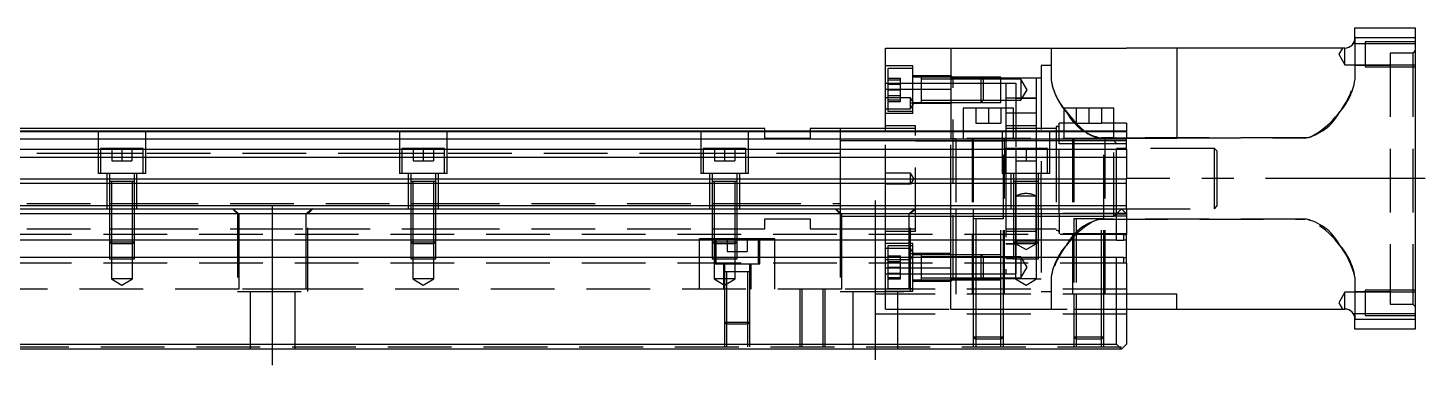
# Model space of a CAD drawing. Extents: x -12 to 975, y -341 to 120.
# Drawn here: x 481.3 to 759.4, y -318.2 to -251 of the extents above; entities that cross this region are included whole.
import ezdxf

# ---------------------------------------------------------------- set-up
doc = ezdxf.new("R2010")
doc.units = 0
doc.linetypes.add('CENTER', pattern=[50.8, 31.75, -6.35, 6.35, -6.35])
doc.linetypes.add('DASHED', pattern=[19.05, 12.7, -6.35])
doc.layers.get('0').update_dxf_attribs({"linetype": 'CONTINUOUS'})
doc.layers.add('CENTER', color=1, linetype='CENTER')

msp = doc.modelspace()

# ---------------------------------------------------------------- linework, layer by layer
at = {"color": 7, "linetype": 'CONTINUOUS'}
for p, q in [((745.5, -253.04), (745.5, -251.04)), ((745.5, -251.04), (757.5, -251.04)), ((757.5, -253.04), (745.5, -253.04)), ((757.5, -251.04), (757.5, -253.04)), ((757.5, -253.04), (757.5, -309.04)), ((652, -255.04), (665, -255.04)), ((652, -263.26), (652, -255.04)), ((665, -255.04), (700, -255.04)), ((665, -255.04), (665, -271.54)), ((710, -255.04), (700, -255.04)), ((743.5, -255.04), (710, -255.04)), ((710, -255.04), (710, -273.04)), ((652, -271.54), (652, -263.26)), ((652, -263.26), (665, -263.26)), ((667.5, -267.04), (667.5, -271.54)), ((677.5, -267.04), (667.5, -267.04)), ((677.5, -271.54), (677.5, -267.04)), ((687.5, -267.04), (687.5, -271.54)), ((697.5, -267.04), (687.5, -267.04)), ((697.5, -271.54), (697.5, -267.04)), ((628, -271.04), (424.5, -271.04)), ((424.5, -271.54), (700, -271.54)), ((424.5, -271.7), (700, -271.7)), ((628, -271.54), (628, -271.04)), ((643, -271.04), (637, -271.04)), ((637, -271.04), (637, -271.54)), ((652, -271.04), (643, -271.04)), ((643, -271.04), (643, -271.54)), ((643, -271.04), (643, -271.54)), ((700, -271.7), (700, -271.54)), ((700, -271.7), (700, -273.1)), ((424.5, -273.1), (700, -273.1)), ((424.5, -275.18), (700, -275.18)), ((710, -273.04), (700, -273.04)), ((700, -275.18), (700, -273.1)), ((700, -275.18), (700, -276.8)), ((424.5, -276.8), (700, -276.8)), ((700, -276.8), (700, -281.09)), ((0, -281.94), (700, -281.94)), ((424.5, -281.09), (700, -281.09)), ((682.5, -281.64), (677.5, -281.64)), ((700, -281.94), (700, -281.09)), ((700, -286.44), (700, -281.94)), ((0, -286.44), (700, -286.44)), ((700, -287.04), (700, -286.44)), ((1, -287.04), (699, -287.04)), ((698, -288.04), (2, -288.04)), ((675.5, -289.04), (669.5, -289.04)), ((698, -288.04), (699, -287.04)), ((698, -293.34), (698, -288.04)), ((699, -287.04), (700, -288.04)), ((699, -287.04), (700, -287.04)), ((700, -288.04), (700, -292.19)), ((698, -293.34), (2, -293.34)), ((698, -293.34), (699.5, -293.34)), ((699.5, -293.34), (699.5, -292.19)), ((699.5, -292.19), (700, -292.19)), ((700, -293.34), (699.5, -293.34)), ((700, -293.34), (700, -292.19)), ((700, -296.74), (700, -293.34)), ((698, -296.74), (2, -296.74)), ((699.5, -296.74), (698, -296.74)), ((698, -314.04), (698, -296.74)), ((699.5, -296.74), (700, -296.74)), ((699.5, -297.89), (699.5, -296.74)), ((700, -297.89), (700, -296.74)), ((700, -297.89), (699.5, -297.89)), ((700, -297.89), (700, -314.04)), ((710, -304.04), (700, -304.04)), ((710, -307.04), (710, -304.04)), ((700, -307.04), (710, -307.04)), ((710, -307.04), (743.5, -307.04)), ((745.5, -311.04), (745.5, -309.04)), ((745.5, -309.04), (757.5, -309.04)), ((757.5, -311.04), (745.5, -311.04)), ((757.5, -309.04), (757.5, -311.04)), ((2, -314.04), (698, -314.04)), ((699, -315.04), (698, -314.04)), ((700, -314.04), (699, -315.04)), ((699, -315.04), (1, -315.04))]:
    msp.add_line(p, q, dxfattribs=at)
at = {"color": 3, "linetype": 'DASHED'}
for p, q in [((745.5, -253.04), (745.5, -261.41)), ((685, -255.04), (685, -261.41)), ((743.01, -255.04), (742.29, -256.29)), ((743.5, -258.39), (743.5, -255.04)), ((745.12, -254.22), (745.14, -254.19)), ((747.5, -254.19), (745.14, -254.19)), ((757.5, -253.79), (747.5, -253.79)), ((747.5, -253.79), (747.5, -258.79)), ((757.5, -254.19), (747.5, -254.19)), ((757.5, -255.54), (757, -256.04)), ((657.5, -258.61), (652, -258.61)), ((657.5, -268.11), (657.5, -258.61)), ((685, -258.54), (683, -258.54)), ((683, -258.54), (683, -280.04)), ((742.29, -256.29), (743.5, -258.39)), ((743.5, -258.39), (747.5, -258.39)), ((752.5, -258.54), (745.5, -258.54)), ((747.5, -258.39), (757.5, -258.39)), ((757, -256.04), (752.5, -256.04)), ((752.5, -256.04), (752.5, -306.04)), ((757, -256.04), (757, -306.04)), ((657.5, -259.11), (652.5, -259.11)), ((652.5, -259.11), (652.5, -263.36)), ((652.5, -261.05), (655, -261.05)), ((652.5, -261.36), (655, -261.36)), ((655, -262.21), (655, -261.05)), ((665, -260.61), (657.5, -260.61)), ((659.1, -260.86), (657.5, -260.86)), ((659.1, -260.86), (659.09, -260.86)), ((665, -260.86), (659.1, -260.86)), ((659.1, -260.86), (659.1, -260.86)), ((659.1, -260.86), (659.1, -263.21)), ((659.1, -260.86), (659.1, -260.86)), ((659.1, -260.86), (659.1, -265.86)), ((665, -261.26), (659.1, -261.26)), ((665.5, -261.04), (665, -260.54)), ((671.1, -260.86), (665, -260.86)), ((671.1, -260.86), (665, -260.86)), ((665.5, -261.04), (665, -261.04)), ((671.5, -261.26), (665, -261.26)), ((671.28, -261.04), (665.5, -261.04)), ((665.5, -301.04), (665.5, -261.04)), ((671.5, -261.26), (671.1, -260.86)), ((675, -260.86), (671.1, -260.86)), ((671.1, -263.36), (671.1, -260.86)), ((682, -261.04), (671.28, -261.04)), ((675, -261.26), (671.5, -261.26)), ((671.5, -261.26), (671.5, -263.36)), ((675, -265.86), (675, -260.86)), ((679, -261.26), (675, -261.26)), ((680.21, -263.36), (679, -261.26)), ((679, -261.26), (679, -263.36)), ((683, -261.04), (682, -261.04)), ((682, -261.04), (682, -271.54)), ((747.5, -258.79), (757.5, -258.79)), ((652, -262.04), (652.5, -262.04)), ((652, -262.04), (652.5, -262.04)), ((652.5, -262.04), (657.5, -262.04)), ((652.5, -262.04), (657.5, -262.04)), ((652.5, -262.21), (655, -262.21)), ((652.5, -263.36), (652.5, -267.61)), ((652.5, -263.36), (655, -263.36)), ((655, -264.52), (655, -262.21)), ((657.5, -262.04), (659.1, -262.04)), ((657.5, -262.04), (659.1, -262.04)), ((659.1, -262.04), (665, -262.04)), ((659.1, -262.04), (665, -262.04)), ((659.1, -263.21), (659.1, -263.49)), ((659.1, -263.36), (659.1, -265.86)), ((659.1, -263.49), (659.1, -265.13)), ((665, -262.04), (671.5, -262.04)), ((665, -262.04), (671.5, -262.04)), ((671.1, -265.86), (671.1, -263.36)), ((671.5, -262.04), (676, -262.04)), ((671.5, -262.04), (676, -262.04)), ((671.5, -263.36), (671.5, -265.46)), ((676, -262.04), (678, -262.04)), ((676, -262.04), (676, -271.54)), ((678, -262.04), (678, -275.04)), ((679, -265.46), (680.21, -263.36)), ((679, -263.36), (679, -265.46)), ((657, -264.94), (652, -264.94)), ((652.5, -264.52), (655, -264.52)), ((652.5, -265.36), (655, -265.36)), ((652.5, -265.67), (655, -265.67)), ((655, -265.67), (655, -264.52)), ((657.66, -266.04), (657, -264.94)), ((657, -266.04), (657, -264.94)), ((657, -267.14), (657.66, -266.04)), ((657, -267.14), (657, -266.04)), ((657.66, -266.04), (657, -266.04)), ((657.5, -265.86), (659.1, -265.86)), ((665, -266.11), (657.5, -266.11)), ((659.09, -265.86), (659.1, -265.86)), ((659.1, -265.13), (659.1, -265.86)), ((659.1, -265.46), (665, -265.46)), ((659.1, -265.86), (665, -265.86)), ((659.1, -265.86), (659.1, -265.86)), ((665, -265.46), (671.5, -265.46)), ((665, -265.86), (671.1, -265.86)), ((665, -265.86), (671.1, -265.86)), ((671.1, -265.86), (671.5, -265.46)), ((671.1, -265.86), (675, -265.86)), ((671.5, -265.46), (675, -265.46)), ((675, -265.46), (679, -265.46)), ((678, -265.04), (676, -265.04)), ((678, -265.04), (682, -265.04)), ((682, -265.04), (678, -265.04)), ((652, -267.14), (657, -267.14)), ((657.5, -268.11), (652, -268.11)), ((652.5, -267.61), (657.5, -267.61)), ((670, -267.04), (670, -270.04)), ((672.5, -267.04), (672.5, -270.04)), ((675, -267.04), (675, -270.04)), ((682, -268.04), (676, -268.04)), ((682, -268.04), (676, -268.04)), ((687.51, -267.06), (689.94, -270.04)), ((690, -267.04), (690, -270.04)), ((692.5, -267.04), (692.5, -270.04)), ((695, -267.04), (695, -270.04)), ((495.25, -271.54), (495.25, -280.04)), ((504.75, -280.04), (504.75, -271.54)), ((555.25, -271.54), (555.25, -280.04)), ((564.75, -280.04), (564.75, -271.54)), ((615.25, -271.54), (615.25, -280.04)), ((624.75, -280.04), (624.75, -271.54)), ((628, -273.04), (628, -271.54)), ((637, -271.54), (637, -273.04)), ((643, -271.54), (643, -281.04)), ((643, -271.54), (643, -281.04)), ((658, -270.54), (652, -270.54)), ((658, -271.04), (652, -271.04)), ((652, -287.04), (652, -271.54)), ((658, -291.54), (658, -270.54)), ((665, -271.54), (665, -273.04)), ((667.5, -271.54), (667.5, -273.04)), ((670, -270.04), (672.5, -270.04)), ((672.5, -270.04), (675, -270.04)), ((675.25, -271.54), (675.25, -280.04)), ((682, -270.54), (676, -270.54)), ((677.5, -271.04), (676, -271.04)), ((676, -271.54), (676, -273.04)), ((682, -271.04), (677.5, -271.04)), ((677.5, -273.04), (677.5, -271.54)), ((686, -271.04), (682, -271.04)), ((682, -271.54), (682, -273.04)), ((684.75, -280.04), (684.75, -271.54)), ((686.31, -270.66), (686, -270.66)), ((686, -270.66), (686, -271.54)), ((686, -271.54), (686, -273.04)), ((686.63, -271.54), (686.63, -270.04)), ((687.5, -270.04), (686.63, -270.04)), ((686.63, -273.04), (686.63, -271.54)), ((690, -270.04), (687.5, -270.04)), ((687.5, -271.54), (687.5, -273.04)), ((689.94, -270.04), (691.58, -271.54)), ((690, -270.04), (692.5, -270.04)), ((692.5, -270.04), (695, -270.04)), ((697.5, -270.04), (695, -270.04)), ((700, -270.04), (697.5, -270.04)), ((697.5, -273.04), (697.5, -271.54)), ((700, -270.04), (700, -271.54)), ((495.75, -275.04), (495.75, -280.04)), ((504.25, -275.04), (495.75, -275.04)), ((498, -275.04), (498, -277.54)), ((500, -275.04), (500, -277.54)), ((502, -275.04), (502, -277.54)), ((504.25, -280.04), (504.25, -275.04)), ((555.75, -275.04), (555.75, -280.04)), ((564.25, -275.04), (555.75, -275.04)), ((558, -275.04), (558, -277.54)), ((560, -275.04), (560, -277.54)), ((562, -275.04), (562, -277.54)), ((564.25, -280.04), (564.25, -275.04)), ((615.75, -275.04), (615.75, -280.04)), ((624.25, -275.04), (615.75, -275.04)), ((618, -275.04), (618, -277.54)), ((620, -275.04), (620, -277.54)), ((622, -275.04), (622, -277.54)), ((624.25, -280.04), (624.25, -275.04)), ((637, -273.04), (628, -273.04)), ((652, -273.54), (643, -273.54)), ((658, -273.54), (652, -273.54)), ((665, -273.54), (658, -273.54)), ((658, -273.54), (665, -273.54)), ((665, -273.04), (666, -273.04)), ((665, -287.04), (665, -273.04)), ((669.5, -273.54), (665, -273.54)), ((665, -273.54), (669.5, -273.54)), ((700, -273.04), (666, -273.04)), ((666, -273.04), (666, -287.04)), ((669.25, -273.04), (669.25, -304.04)), ((669.5, -273.04), (669.5, -287.04)), ((675.5, -273.54), (669.5, -273.54)), ((669.5, -273.54), (675.5, -273.54)), ((675.5, -289.04), (675.5, -273.04)), ((676, -273.54), (675.5, -273.54)), ((675.5, -273.54), (676, -273.54)), ((675.75, -275.04), (675.75, -273.04)), ((675.75, -275.04), (675.75, -280.04)), ((684.25, -275.04), (675.75, -275.04)), ((676, -273.04), (676, -275.04)), ((682, -273.54), (676, -273.54)), ((676, -275.04), (676, -280.04)), ((678, -275.04), (678, -277.54)), ((680, -275.04), (680, -277.54)), ((682, -273.04), (682, -275.04)), ((686, -273.54), (682, -273.54)), ((682, -275.04), (682, -277.54)), ((684.25, -280.04), (684.25, -275.04)), ((686, -273.04), (686, -291.41)), ((686.63, -273.54), (686, -273.54)), ((686.63, -273.54), (686, -273.54)), ((686.63, -274.11), (686.63, -273.04)), ((689.5, -273.54), (686.63, -273.54)), ((689.5, -273.54), (686.63, -273.54)), ((686.63, -287.97), (686.63, -274.11)), ((689.5, -274.11), (686.63, -274.11)), ((689.25, -273.04), (689.25, -304.04)), ((689.5, -273.04), (689.5, -289.04)), ((695.5, -273.54), (689.5, -273.54)), ((695.5, -273.54), (689.5, -273.54)), ((695.5, -274.11), (689.5, -274.11)), ((735.5, -272.96), (695, -272.96)), ((695, -272.96), (697.5, -272.96)), ((695.5, -289.04), (695.5, -273.04)), ((697.5, -273.54), (695.5, -273.54)), ((697.5, -273.54), (695.5, -273.54)), ((700, -274.11), (695.5, -274.11)), ((695.75, -304.04), (695.75, -273.04)), ((697.5, -272.96), (700, -272.96)), ((698, -274.04), (697.5, -273.54)), ((700, -273.54), (697.5, -273.54)), ((697.5, -288.54), (697.5, -273.54)), ((698, -288.04), (698, -274.04)), ((700, -275.04), (698, -275.04)), ((700, -272.96), (710, -272.96)), ((717.5, -275.04), (700, -275.04)), ((710, -272.96), (735.5, -272.96)), ((718, -275.54), (717.5, -275.04)), ((717.5, -287.04), (717.5, -275.04)), ((735.85, -272.95), (735.5, -272.96)), ((736.19, -272.9), (735.85, -272.95)), ((736.55, -272.82), (736.19, -272.9)), ((495.75, -276.04), (444.25, -276.04)), ((504.25, -276.04), (495.75, -276.04)), ((498, -277.54), (500, -277.54)), ((500, -277.54), (502, -277.54)), ((555.75, -276.04), (504.25, -276.04)), ((564.25, -276.04), (555.75, -276.04)), ((558, -277.54), (560, -277.54)), ((560, -277.54), (562, -277.54)), ((615.75, -276.04), (564.25, -276.04)), ((624.25, -276.04), (615.75, -276.04)), ((618, -277.54), (620, -277.54)), ((620, -277.54), (622, -277.54)), ((643, -276.04), (624.25, -276.04)), ((678, -277.54), (678, -284.54)), ((678, -277.54), (680, -277.54)), ((680, -277.54), (682, -277.54)), ((682, -277.54), (682, -280.04)), ((718, -275.54), (718, -286.54)), ((504.75, -280.04), (495.25, -280.04)), ((497, -280.04), (497, -287.04)), ((497.5, -280.04), (497.5, -281.64)), ((502.5, -281.64), (502.5, -280.04)), ((503, -287.04), (503, -280.04)), ((564.75, -280.04), (555.25, -280.04)), ((557, -280.04), (557, -287.04)), ((557.5, -280.04), (557.5, -281.64)), ((562.5, -281.64), (562.5, -280.04)), ((563, -287.04), (563, -280.04)), ((624.75, -280.04), (615.25, -280.04)), ((617, -280.04), (617, -287.04)), ((617.5, -280.04), (617.5, -281.64)), ((622.5, -281.64), (622.5, -280.04)), ((623, -287.04), (623, -280.04)), ((657, -279.94), (652, -279.94)), ((657.66, -281.04), (657, -279.94)), ((657, -282.14), (657, -279.94)), ((684.75, -280.04), (675.25, -280.04)), ((675.75, -304.04), (675.75, -280.04)), ((676, -280.04), (676, -300.04)), ((677, -280.04), (677, -287.04)), ((677.5, -280.04), (677.5, -281.64)), ((682, -280.04), (682, -284.54)), ((682.5, -281.64), (682.5, -280.04)), ((683, -287.04), (683, -280.04)), ((497.5, -281.63), (497.5, -281.64)), ((497.5, -281.64), (497.5, -287.04)), ((497.5, -281.64), (497.5, -281.64)), ((502.5, -281.64), (497.5, -281.64)), ((497.9, -281.64), (497.9, -287.04)), ((502.1, -287.04), (502.1, -281.64)), ((502.5, -281.64), (502.5, -281.63)), ((502.5, -287.04), (502.5, -281.64)), ((502.5, -281.64), (502.5, -281.64)), ((557.5, -281.63), (557.5, -281.64)), ((557.5, -281.64), (557.5, -281.64)), ((557.5, -281.64), (557.5, -287.04)), ((562.5, -281.64), (557.5, -281.64)), ((557.9, -281.64), (557.9, -287.04)), ((562.1, -287.04), (562.1, -281.64)), ((562.5, -281.64), (562.5, -281.63)), ((562.5, -281.64), (562.5, -281.64)), ((562.5, -287.04), (562.5, -281.64)), ((617.5, -281.63), (617.5, -281.64)), ((617.5, -281.64), (617.5, -281.64)), ((617.5, -281.64), (617.5, -287.04)), ((622.5, -281.64), (617.5, -281.64)), ((622.5, -281.64), (617.5, -281.64)), ((617.9, -281.64), (617.9, -287.04)), ((622.1, -287.04), (622.1, -281.64)), ((622.5, -281.64), (622.5, -281.63)), ((622.5, -281.64), (622.5, -281.64)), ((622.5, -287.04), (622.5, -281.64)), ((643, -281.04), (643, -287.04)), ((643, -281.04), (643, -287.04)), ((657, -282.14), (652, -282.14)), ((657.66, -281.04), (657, -282.14)), ((677.5, -281.63), (677.5, -281.64)), ((677.5, -281.64), (677.5, -281.64)), ((677.5, -281.64), (677.5, -287.04)), ((682.5, -281.64), (677.5, -281.64)), ((677.9, -281.64), (677.9, -287.04)), ((682.1, -287.04), (682.1, -281.64)), ((682.5, -281.64), (682.5, -281.63)), ((682.5, -281.64), (682.5, -281.64)), ((682.5, -287.04), (682.5, -281.64)), ((462, -286.04), (497.5, -286.04)), ((497.5, -286.04), (497.9, -286.04)), ((497.9, -286.04), (502.1, -286.04)), ((502.1, -286.04), (502.5, -286.04)), ((502.5, -286.04), (557.5, -286.04)), ((557.5, -286.04), (557.9, -286.04)), ((557.9, -286.04), (562.1, -286.04)), ((562.1, -286.04), (562.5, -286.04)), ((562.5, -286.04), (617.5, -286.04)), ((617.5, -286.04), (617.9, -286.04)), ((617.9, -286.04), (622.1, -286.04)), ((622.1, -286.04), (622.5, -286.04)), ((622.5, -286.04), (643, -286.04)), ((678, -284.54), (678, -287.04)), ((682, -284.54), (678, -284.54)), ((680.06, -284.04), (679.94, -284.04)), ((682, -287.04), (682, -284.54)), ((497.5, -287.04), (497.5, -293.34)), ((497.5, -287.04), (497.5, -293.34)), ((497.9, -287.04), (497.9, -293.34)), ((502.1, -293.34), (502.1, -287.04)), ((502.5, -293.34), (502.5, -287.04)), ((502.5, -293.34), (502.5, -287.04)), ((522, -287.04), (523, -288.04)), ((522.06, -287.04), (523.29, -288.04)), ((523, -288.04), (523, -303.54)), ((523.29, -288.04), (523.29, -293.34)), ((537.94, -287.04), (536.71, -288.04)), ((536.71, -293.34), (536.71, -288.04)), ((537, -288.04), (538, -287.04)), ((537, -303.54), (537, -288.04)), ((557.5, -287.04), (557.5, -293.34)), ((557.5, -287.04), (557.5, -293.34)), ((557.9, -287.04), (557.9, -293.34)), ((562.1, -293.34), (562.1, -287.04)), ((562.5, -293.34), (562.5, -287.04)), ((562.5, -293.34), (562.5, -287.04)), ((617.5, -287.04), (617.5, -293.34)), ((617.5, -287.04), (617.5, -293.34)), ((617.9, -287.04), (617.9, -293.34)), ((622.1, -293.34), (622.1, -287.04)), ((622.5, -293.34), (622.5, -287.04)), ((622.5, -293.34), (622.5, -287.04)), ((628, -289.04), (637, -289.04)), ((628, -291.04), (628, -289.04)), ((637, -289.04), (637, -291.04)), ((642, -287.04), (643, -288.04)), ((642.06, -287.04), (643.29, -288.04)), ((643, -287.04), (643, -287.81)), ((643, -287.04), (643, -287.81)), ((643, -287.81), (643, -288.04)), ((643, -287.81), (643, -288.04)), ((643, -288.04), (643, -303.54)), ((643, -288.54), (643.29, -288.54)), ((643.29, -288.04), (643.29, -293.34)), ((643.29, -288.54), (652, -288.54)), ((652, -293.34), (652, -287.04)), ((652, -288.54), (656.71, -288.54)), ((657.94, -287.04), (656.71, -288.04)), ((656.71, -293.34), (656.71, -288.04)), ((656.71, -288.54), (658, -288.54)), ((657, -288.04), (658, -287.04)), ((657, -303.54), (657, -288.04)), ((658, -288.54), (665, -288.54)), ((658, -288.54), (665, -288.54)), ((665, -293.34), (665, -287.04)), ((665, -288.54), (669.5, -288.54)), ((665, -288.54), (669.5, -288.54)), ((666, -287.04), (666, -293.34)), ((669.5, -287.04), (669.5, -289.04)), ((669.5, -288.54), (676, -288.54)), ((669.5, -288.54), (676, -288.54)), ((669.5, -289.03), (669.5, -289.04)), ((669.5, -289.04), (669.5, -289.04)), ((669.5, -289.04), (669.5, -293.34)), ((675.5, -289.04), (669.5, -289.04)), ((670, -289.04), (670, -293.34)), ((675, -304.04), (675, -289.04)), ((675.5, -304.04), (675.5, -289.03)), ((676, -288.54), (686, -288.54)), ((677.5, -287.04), (677.5, -293.34)), ((677.5, -287.04), (677.5, -293.34)), ((677.9, -287.04), (677.9, -293.34)), ((678, -287.04), (678, -293.34)), ((682, -293.34), (682, -287.04)), ((682.1, -293.34), (682.1, -287.04)), ((682.5, -293.34), (682.5, -287.04)), ((682.5, -293.34), (682.5, -287.04)), ((683, -287.04), (683, -303.54)), ((686, -288.54), (697.5, -288.54)), ((686.63, -287.97), (686.63, -292.04)), ((700, -287.97), (686.63, -287.97)), ((689.5, -289.03), (689.5, -304.04)), ((695.5, -289.04), (689.5, -289.04)), ((690, -289.04), (690, -304.04)), ((694.07, -289.23), (694.31, -289.18)), ((694.31, -289.18), (694.65, -289.13)), ((694.65, -289.13), (695, -289.12)), ((695, -304.04), (695, -289.04)), ((695.56, -289.12), (695, -289.12)), ((695, -289.12), (695.56, -289.12)), ((695.5, -304.04), (695.5, -289.03)), ((735.5, -289.12), (695.56, -289.12)), ((695.56, -289.12), (735.5, -289.12)), ((697.5, -288.54), (698, -288.04)), ((700, -288.54), (697.5, -288.54)), ((698, -288.04), (700, -288.04)), ((700, -287.04), (717.5, -287.04)), ((700, -287.04), (700, -287.97)), ((717.5, -287.04), (718, -286.54)), ((735.85, -289.13), (735.5, -289.12)), ((736.19, -289.18), (735.85, -289.13)), ((736.55, -289.26), (736.19, -289.18)), ((462, -291.04), (497.5, -291.04)), ((497.5, -291.04), (497.9, -291.04)), ((497.9, -291.04), (502.1, -291.04)), ((502.1, -291.04), (502.5, -291.04)), ((502.5, -291.04), (523.29, -291.04)), ((523.29, -291.04), (536.71, -291.04)), ((536.71, -291.04), (557.5, -291.04)), ((557.5, -291.04), (557.9, -291.04)), ((557.9, -291.04), (562.1, -291.04)), ((562.1, -291.04), (562.5, -291.04)), ((562.5, -291.04), (617.5, -291.04)), ((617.5, -291.04), (617.9, -291.04)), ((617.9, -291.04), (622.1, -291.04)), ((622.1, -291.04), (622.5, -291.04)), ((622.5, -291.04), (628, -291.04)), ((637, -291.04), (643, -291.04)), ((643, -291.04), (643.29, -291.04)), ((643.29, -291.04), (652, -291.04)), ((652, -291.04), (656.71, -291.04)), ((652, -291.54), (658, -291.54)), ((656.71, -291.04), (658, -291.04)), ((676, -291.04), (686, -291.04)), ((676, -291.54), (682, -291.54)), ((686.31, -291.41), (686, -291.41)), ((700, -292.04), (686.63, -292.04)), ((699.5, -292.19), (0.5, -292.19)), ((497.5, -293.34), (497.5, -293.64)), ((497.5, -293.34), (497.5, -293.64)), ((497.5, -293.64), (497.9, -294.04)), ((497.5, -293.64), (497.5, -296.74)), ((497.5, -293.64), (502.5, -293.64)), ((497.9, -293.34), (497.9, -294.04)), ((497.9, -294.04), (497.9, -297.04)), ((502.1, -294.04), (497.9, -294.04)), ((502.1, -294.04), (502.1, -293.34)), ((502.1, -294.04), (502.5, -293.64)), ((502.1, -297.04), (502.1, -294.04)), ((502.5, -293.64), (502.5, -293.34)), ((502.5, -293.64), (502.5, -293.34)), ((502.5, -296.74), (502.5, -293.64)), ((523.29, -293.34), (523.29, -296.74)), ((536.71, -296.74), (536.71, -293.34)), ((557.5, -293.34), (557.5, -293.64)), ((557.5, -293.34), (557.5, -293.64)), ((557.5, -293.64), (557.9, -294.04)), ((557.5, -293.64), (557.5, -296.74)), ((557.5, -293.64), (562.5, -293.64)), ((557.9, -293.34), (557.9, -294.04)), ((557.9, -294.04), (557.9, -297.04)), ((562.1, -294.04), (557.9, -294.04)), ((562.1, -294.04), (562.1, -293.34)), ((562.1, -294.04), (562.5, -293.64)), ((562.1, -297.04), (562.1, -294.04)), ((562.5, -293.64), (562.5, -293.34)), ((562.5, -293.64), (562.5, -293.34)), ((562.5, -296.74), (562.5, -293.64)), ((617.5, -293.04), (615, -293.04)), ((615, -293.34), (615, -293.04)), ((615, -296.74), (615, -293.34)), ((617.9, -293.04), (617.5, -293.04)), ((617.5, -293.34), (617.5, -293.64)), ((617.5, -293.34), (617.5, -293.64)), ((617.5, -293.64), (617.9, -294.04)), ((617.5, -293.64), (617.5, -296.74)), ((617.5, -293.64), (622.5, -293.64)), ((622.1, -293.04), (617.9, -293.04)), ((617.9, -293.34), (617.9, -294.04)), ((617.9, -294.04), (617.9, -297.04)), ((622.1, -294.04), (617.9, -294.04)), ((618, -293.04), (618, -298.04)), ((618.25, -293.04), (618.25, -293.34)), ((618.25, -293.34), (618.25, -294.04)), ((618.25, -294.04), (618.25, -296.74)), ((620.5, -293.04), (620.5, -295.54)), ((622.5, -293.04), (622.1, -293.04)), ((622.1, -294.04), (622.1, -293.34)), ((622.1, -294.04), (622.5, -293.64)), ((622.1, -297.04), (622.1, -294.04)), ((630, -293.04), (622.5, -293.04)), ((622.5, -293.64), (622.5, -293.34)), ((622.5, -293.64), (622.5, -293.34)), ((622.5, -296.74), (622.5, -293.64)), ((624.5, -293.04), (624.5, -295.54)), ((626.75, -293.34), (626.75, -293.04)), ((626.75, -296.74), (626.75, -293.34)), ((627, -298.04), (627, -293.04)), ((630, -293.34), (630, -293.04)), ((630, -296.74), (630, -293.34)), ((643.29, -293.34), (643.29, -296.74)), ((652, -296.74), (652, -293.34)), ((657.5, -293.97), (652, -293.97)), ((656.71, -294.47), (652.5, -294.47)), ((652.5, -294.47), (652.5, -296.74)), ((656.71, -296.74), (656.71, -293.34)), ((657.5, -294.47), (656.71, -294.47)), ((657.5, -298.72), (657.5, -293.97)), ((665, -296.74), (665, -293.34)), ((666, -293.34), (666, -296.74)), ((669.5, -293.34), (669.5, -296.74)), ((670, -293.34), (670, -296.74)), ((676, -294.04), (677.9, -294.04)), ((677.9, -294.04), (676, -294.04)), ((677.5, -293.34), (677.5, -293.64)), ((677.5, -293.34), (677.5, -293.64)), ((677.5, -293.64), (677.9, -294.04)), ((677.5, -293.64), (677.5, -296.74)), ((677.5, -293.64), (682.5, -293.64)), ((677.9, -293.34), (677.9, -294.04)), ((677.9, -294.04), (677.9, -297.04)), ((682.1, -294.04), (677.9, -294.04)), ((678, -293.34), (678, -293.41)), ((678, -293.41), (678, -294.04)), ((678, -293.41), (678.17, -294.04)), ((682, -293.41), (678, -293.41)), ((678, -294.04), (680, -295.19)), ((678, -294.04), (678, -300.04)), ((680, -295.19), (682, -294.04)), ((681.83, -294.04), (682, -293.41)), ((682, -293.41), (682, -293.34)), ((682, -294.04), (682, -293.41)), ((682, -294.04), (682, -301.04)), ((682.1, -294.04), (682.1, -293.34)), ((682.1, -294.04), (682.5, -293.64)), ((682.1, -297.04), (682.1, -294.04)), ((682.5, -293.64), (682.5, -293.34)), ((682.5, -293.64), (682.5, -293.34)), ((682.5, -296.74), (682.5, -293.64)), ((497.5, -296.74), (497.5, -297.04)), ((497.5, -297.04), (502.5, -297.04)), ((497.9, -297.04), (497.9, -301.04)), ((502.1, -301.04), (502.1, -297.04)), ((502.5, -297.04), (502.5, -296.74)), ((523.29, -296.74), (523.29, -303.04)), ((536.71, -303.04), (536.71, -296.74)), ((557.5, -296.74), (557.5, -297.04)), ((557.5, -297.04), (562.5, -297.04)), ((557.9, -297.04), (557.9, -301.04)), ((562.1, -301.04), (562.1, -297.04)), ((562.5, -297.04), (562.5, -296.74)), ((615, -303.04), (615, -296.74)), ((617.5, -296.74), (617.5, -297.04)), ((617.5, -297.04), (622.5, -297.04)), ((617.9, -297.04), (617.9, -301.04)), ((618.25, -296.74), (618.25, -297.04)), ((618.25, -297.04), (618.25, -298.04)), ((620.5, -295.54), (622.5, -295.54)), ((622.1, -301.04), (622.1, -297.04)), ((622.5, -295.54), (624.5, -295.54)), ((622.5, -297.04), (622.5, -296.74)), ((626.75, -298.04), (626.75, -296.74)), ((630, -303.04), (630, -296.74)), ((643.29, -296.74), (643.29, -303.04)), ((657, -294.94), (652, -294.94)), ((652, -298.82), (652, -296.74)), ((652, -297.14), (657, -297.14)), ((652.5, -296.41), (655, -296.41)), ((652.5, -296.72), (655, -296.72)), ((652.5, -296.74), (652.5, -302.97)), ((652.5, -297.56), (655, -297.56)), ((655, -296.72), (655, -296.41)), ((655, -298.72), (655, -296.72)), ((656.71, -303.04), (656.71, -296.74)), ((657.66, -296.04), (657, -294.94)), ((657, -297.14), (657.66, -296.04)), ((657.66, -296.04), (657, -296.04)), ((665, -295.97), (657.5, -295.97)), ((659.1, -296.22), (657.5, -296.22)), ((659.1, -296.22), (659.09, -296.22)), ((665, -296.22), (659.1, -296.22)), ((659.1, -296.22), (659.1, -296.22)), ((659.1, -296.22), (659.1, -296.62)), ((659.1, -296.22), (659.1, -301.22)), ((665, -296.62), (659.1, -296.62)), ((659.1, -296.62), (659.1, -296.74)), ((659.1, -296.74), (659.1, -300.82)), ((669.5, -296.22), (665, -296.22)), ((669.5, -296.22), (665, -296.22)), ((669.5, -296.62), (665, -296.62)), ((665, -304.04), (665, -296.74)), ((666, -296.74), (666, -304.04)), ((670, -296.22), (669.5, -296.22)), ((670, -296.22), (669.5, -296.22)), ((670, -296.62), (669.5, -296.62)), ((669.5, -296.74), (669.5, -304.04)), ((671.1, -296.22), (670, -296.22)), ((671.1, -296.22), (670, -296.22)), ((671.5, -296.62), (670, -296.62)), ((670, -296.74), (670, -304.04)), ((671.5, -296.62), (671.1, -296.22)), ((675, -296.22), (671.1, -296.22)), ((671.1, -296.74), (671.1, -296.22)), ((671.1, -301.22), (671.1, -296.74)), ((675, -296.62), (671.5, -296.62)), ((671.5, -296.62), (671.5, -296.74)), ((671.5, -296.74), (671.5, -300.82)), ((679, -296.62), (675, -296.62)), ((677.5, -297.04), (676, -297.04)), ((677.5, -296.74), (677.5, -297.04)), ((677.5, -297.04), (682.5, -297.04)), ((677.9, -297.04), (677.9, -301.04)), ((680.21, -298.72), (679, -296.62)), ((679, -296.62), (679, -300.82)), ((682.1, -301.04), (682.1, -297.04)), ((682.5, -297.04), (682.5, -296.74)), ((699.5, -297.89), (0.5, -297.89)), ((618, -298.04), (627, -298.04)), ((619.75, -298.04), (619.75, -303.04)), ((620, -298.04), (620, -299.64)), ((620, -299.63), (620, -299.64)), ((620, -299.64), (620, -299.64)), ((620, -299.64), (620, -303.04)), ((625, -299.64), (620, -299.64)), ((625, -299.64), (620, -299.64)), ((625, -299.64), (620, -299.64)), ((620.4, -299.64), (620.4, -303.04)), ((624.6, -303.04), (624.6, -299.64)), ((625, -299.64), (625, -298.04)), ((625, -299.64), (625, -299.63)), ((625, -299.64), (625, -299.64)), ((625, -303.04), (625, -299.64)), ((625.25, -303.04), (625.25, -298.04)), ((652, -303.04), (652, -298.82)), ((652, -298.82), (656.71, -298.82)), ((652, -300.04), (652.5, -300.04)), ((652, -300.04), (652.5, -300.04)), ((652.5, -298.72), (655, -298.72)), ((652.5, -299.87), (655, -299.87)), ((652.5, -300.04), (656.71, -300.04)), ((652.5, -300.04), (656.71, -300.04)), ((655, -300.72), (655, -298.72)), ((656.71, -298.82), (665, -298.82)), ((656.71, -300.04), (657.5, -300.04)), ((656.71, -300.04), (657.5, -300.04)), ((657.5, -303.47), (657.5, -298.72)), ((657.5, -300.04), (659.1, -300.04)), ((657.5, -300.04), (659.1, -300.04)), ((659.1, -298.72), (659.1, -301.22)), ((659.1, -300.04), (665, -300.04)), ((659.1, -300.04), (665, -300.04)), ((665, -300.04), (669.5, -300.04)), ((665, -300.04), (669.5, -300.04)), ((669.5, -300.04), (670, -300.04)), ((669.5, -300.04), (670, -300.04)), ((670, -300.04), (671.5, -300.04)), ((670, -300.04), (671.5, -300.04)), ((671.5, -300.04), (676, -300.04)), ((671.5, -300.04), (676, -300.04)), ((676, -300.04), (678, -300.04)), ((679, -300.82), (680.21, -298.72)), ((523.29, -303.04), (416.71, -303.04)), ((497.9, -301.04), (500, -302.25)), ((502.1, -301.04), (497.9, -301.04)), ((500, -302.25), (502.1, -301.04)), ((536.71, -303.04), (523.29, -303.04)), ((643.29, -303.04), (536.71, -303.04)), ((557.9, -301.04), (560, -302.25)), ((562.1, -301.04), (557.9, -301.04)), ((560, -302.25), (562.1, -301.04)), ((617.9, -301.04), (620, -302.25)), ((622.1, -301.04), (617.9, -301.04)), ((620, -302.25), (622.1, -301.04)), ((620, -303.04), (620, -309.64)), ((620, -303.04), (620, -309.64)), ((620.4, -303.04), (620.4, -310.04)), ((624.6, -310.04), (624.6, -303.04)), ((625, -309.64), (625, -303.04)), ((625, -309.64), (625, -303.04)), ((635, -303.04), (635, -314.54)), ((635.4, -303.04), (635.4, -314.54)), ((639.6, -314.54), (639.6, -303.04)), ((640, -314.54), (640, -303.04)), ((656.71, -303.04), (643.29, -303.04)), ((650, -303.04), (650, -304.04)), ((652, -307.04), (652, -303.04)), ((652.5, -300.72), (655, -300.72)), ((652.5, -301.03), (655, -301.03)), ((652.5, -302.97), (656.71, -302.97)), ((655, -301.03), (655, -300.72)), ((656.71, -302.97), (657.5, -302.97)), ((700, -303.04), (656.71, -303.04)), ((657.5, -301.22), (659.1, -301.22)), ((657.5, -301.47), (665, -301.47)), ((659.09, -301.22), (665, -301.22)), ((659.1, -300.82), (665, -300.82)), ((659.1, -300.82), (659.1, -301.22)), ((665, -300.82), (669.5, -300.82)), ((665, -301.54), (665.5, -301.04)), ((665.5, -301.04), (665, -301.04)), ((665, -301.22), (669.5, -301.22)), ((665, -301.22), (669.5, -301.22)), ((669.5, -301.04), (665.5, -301.04)), ((669.5, -300.82), (670, -300.82)), ((670, -301.04), (669.5, -301.04)), ((669.5, -301.22), (670, -301.22)), ((669.5, -301.22), (670, -301.22)), ((670, -300.82), (671.5, -300.82)), ((671.28, -301.04), (670, -301.04)), ((670, -301.22), (671.1, -301.22)), ((670, -301.22), (671.1, -301.22)), ((671.1, -301.22), (671.5, -300.82)), ((671.1, -301.22), (675, -301.22)), ((677.9, -301.04), (671.28, -301.04)), ((671.5, -300.82), (675, -300.82)), ((675, -300.82), (679, -300.82)), ((677.9, -301.04), (680, -302.25)), ((682.1, -301.04), (677.9, -301.04)), ((680, -302.25), (682.1, -301.04)), ((682.1, -301.04), (683, -301.04)), ((685, -300.67), (685, -307.04)), ((745.5, -300.67), (745.5, -309.04)), ((523, -303.54), (537, -303.54)), ((525.5, -303.54), (525.5, -315.04)), ((534.5, -315.04), (534.5, -303.54)), ((643, -303.54), (657, -303.54)), ((645.5, -303.54), (645.5, -315.04)), ((650, -304.04), (650, -308.04)), ((660, -304.04), (650, -304.04)), ((652, -303.47), (657.5, -303.47)), ((654.5, -315.04), (654.5, -303.54)), ((700, -304.04), (660, -304.04)), ((665, -307.04), (665, -304.04)), ((669.5, -304.04), (669.5, -312.54)), ((669.5, -304.04), (669.5, -312.54)), ((670, -304.04), (670, -313.04)), ((675, -313.04), (675, -304.04)), ((675.5, -312.54), (675.5, -304.04)), ((675.5, -312.54), (675.5, -304.04)), ((683, -303.54), (685, -303.54)), ((689.5, -304.04), (689.5, -312.54)), ((689.5, -304.04), (689.5, -312.54)), ((690, -304.04), (690, -313.04)), ((695, -313.04), (695, -304.04)), ((695.5, -312.54), (695.5, -304.04)), ((695.5, -312.54), (695.5, -304.04)), ((743.5, -303.69), (742.29, -305.79)), ((742.29, -305.79), (743.01, -307.04)), ((747.5, -303.69), (743.5, -303.69)), ((743.5, -307.04), (743.5, -303.69)), ((745.5, -303.54), (752.5, -303.54)), ((757.5, -303.29), (747.5, -303.29)), ((747.5, -303.29), (747.5, -308.29)), ((757.5, -303.69), (747.5, -303.69)), ((655, -308.04), (650, -308.04)), ((652, -307.04), (665, -307.04)), ((700, -308.04), (655, -308.04)), ((665, -307.04), (669.5, -307.04)), ((669.5, -307.04), (670, -307.04)), ((670, -307.04), (675, -307.04)), ((675, -307.04), (675.5, -307.04)), ((675.5, -307.04), (689.5, -307.04)), ((689.5, -307.04), (690, -307.04)), ((690, -307.04), (695, -307.04)), ((695, -307.04), (695.5, -307.04)), ((695.5, -307.04), (700, -307.04)), ((745.14, -307.89), (745.12, -307.86)), ((745.14, -307.89), (747.5, -307.89)), ((747.5, -307.89), (757.5, -307.89)), ((747.5, -308.29), (757.5, -308.29)), ((752.5, -306.04), (757, -306.04)), ((757, -306.04), (757.5, -306.54)), ((620, -309.64), (620.4, -310.04)), ((620, -309.64), (620, -314.54)), ((620, -309.64), (625, -309.64)), ((620.4, -310.04), (620.4, -314.54)), ((624.6, -310.04), (620.4, -310.04)), ((624.6, -310.04), (625, -309.64)), ((624.6, -314.54), (624.6, -310.04)), ((625, -314.54), (625, -309.64)), ((669.5, -312.54), (670, -313.04)), ((669.5, -312.54), (669.5, -314.54)), ((669.5, -312.54), (675.5, -312.54)), ((670, -313.04), (670, -314.54)), ((675, -313.04), (670, -313.04)), ((675, -313.04), (675.5, -312.54)), ((675, -314.54), (675, -313.04)), ((675.5, -314.54), (675.5, -312.54)), ((689.5, -312.54), (690, -313.04)), ((689.5, -312.54), (689.5, -314.54)), ((689.5, -312.54), (695.5, -312.54)), ((690, -313.04), (690, -314.54)), ((695, -313.04), (690, -313.04)), ((695, -313.04), (695.5, -312.54)), ((695, -314.54), (695, -313.04)), ((695.5, -314.54), (695.5, -312.54)), ((0.5, -314.54), (699.5, -314.54))]:
    msp.add_line(p, q, dxfattribs=at)
at = {"color": 7, "linetype": 'CONTINUOUS'}
for centre, start, end in [((743.5, -253.04), 270, 0), ((743.5, -309.04), 0, 90)]:
    msp.add_arc(centre, 2, start, end, dxfattribs=at)
at = {"color": 3, "linetype": 'DASHED'}
for centre, radius, start, end in [((697.57, -259.36), 12.73, 189.2755, 222.3644), ((696.5, -259.68), 11.63, 188.5777, 219.4067), ((728.25, -257.09), 17.78, 297.8148, 345.9447), ((732.58, -259.19), 13.11, 318.1382, 350.2402), ((696.82, -263.31), 9.82, 208.1197, 259.3224), ((733.68, -263.31), 9.83, 280.6913, 331.8801), ((686.31, -270.35), 0.312, 270, 0), ((695.31, -267.39), 5.58, 228.05, 266.8311), ((679.94, -288.04), 4, 90, 118.9695), ((680.06, -288.04), 4, 61.0305, 90), ((702.06, -304.88), 17.57, 117.0366, 166.1234), ((696.82, -298.77), 9.82, 100.6776, 151.8803), ((733.68, -298.77), 9.83, 28.1199, 79.3087), ((728.25, -304.99), 17.78, 14.0553, 62.1852), ((686.31, -291.73), 0.312, 0, 90), ((697.57, -302.72), 12.73, 137.6356, 170.7245), ((732.58, -302.89), 13.11, 9.7598, 41.8618)]:
    msp.add_arc(centre, radius, start, end, dxfattribs=at)
at = {"layer": 'CENTER', "color": 1, "linetype": 'CENTER'}
for p, q in [((759.45, -281.04), (700, -281.04)), ((530, -318.19), (530, -285.39)), ((650, -285.39), (650, -318.19))]:
    msp.add_line(p, q, dxfattribs=at)

doc.saveas('drawing.dxf')
